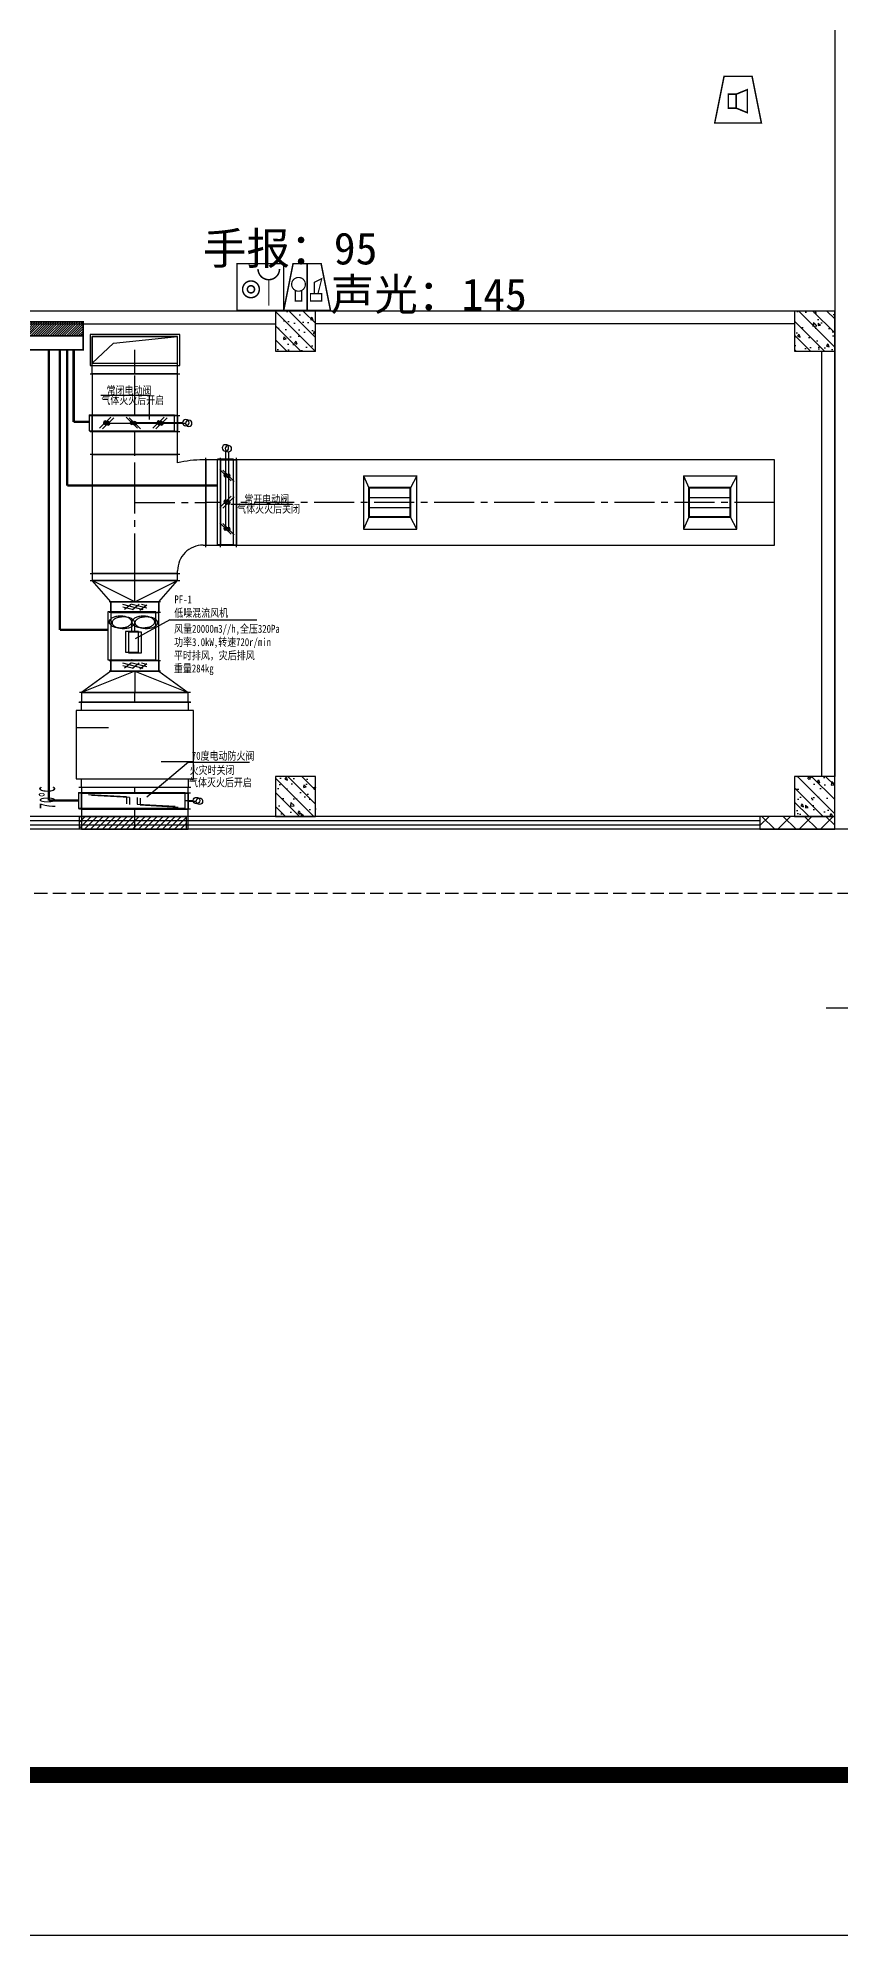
# Model space of a CAD drawing. Header units: millimetres. Extents: x -633009578 to 5705885, y -633235091 to 2571734.
# Drawn here: x 3586593 to 3601620, y 2039260 to 2074830 of the extents above; entities that cross this region are included whole.
import ezdxf
from ezdxf.enums import TextEntityAlignment as Align

# ---------------------------------------------------------------- set-up
doc = ezdxf.new("R2010")
doc.units = ezdxf.units.MM
doc.header["$LTSCALE"] = 1000
doc.header["$MEASUREMENT"] = 0
doc.linetypes.add('CENTER2', pattern=[1.125, 0.75, -0.125, 0.125, -0.125])
doc.linetypes.add('DASH', pattern=[0.35, 0.25, -0.1])
doc.layers.get('0').update_dxf_attribs({"color": 9})
for name, color, linetype in [('000000000000电气', 7, 'Continuous'), ('3T_WOOD', 21, 'Continuous'), ('A-COLUM(柱)', 255, 'Continuous'), ('A-DI-S(箭头)', 76, 'Continuous'), ('A-F-AREA(计算)', 5, 'Continuous'), ('A-FLOR(看线)', 8, 'Continuous'), ('A-HATH(填充)', 8, 'Continuous'), ('A-ST-O(室外)', 54, 'Continuous'), ('A-WALL(墙)', 255, 'Continuous'), ('A-WINDOW（窗）', 4, 'Continuous'), ('DUCT-排风中心线', 5, 'CENTER2'), ('DUCT-排风法兰', 2, 'Continuous'), ('DUCT-排风电动阀门', 7, 'Continuous'), ('DUCT-排风管', 31, 'Continuous'), ('DUCT-排风管端线', 2, 'Continuous'), ('DUCT-排风管设备', 7, 'Continuous'), ('DUCT-排风阀门', 7, 'Continuous'), ('DUCT-排风风口', 7, 'Continuous'), ('hvac-hide', 8, 'Continuous'), ('WALL', 9, 'Continuous'), ('电-强电平面-线缆', 3, 'Continuous'), ('设备-消防', 3, 'Continuous'), ('设备-箱柜', 3, 'Continuous'), ('院图签、封面151013$0$PUB_TITLE', 153, 'Continuous'), ('院图签、封面151013$0$图签文字', 4, 'Continuous')]:
    doc.layers.add(name, color=color, linetype=linetype)
doc.styles.add('-仿宋_GB2312', font='simhei.ttf')
doc.styles.add('0HVAC', font='simhei.ttf', dxfattribs={"width": 0.8, "bigfont": 'hztxt.shx'})
doc.styles.add('_THVAC_DIM', font='simhei.ttf', dxfattribs={"width": 0.8, "height": 3.5, "bigfont": 'HZTXT'})
doc.styles.add('IDQSTYLE', font='simhei.ttf', dxfattribs={"width": 0.707, "bigfont": 'hztxt.shx'})
doc.styles.add('ros', font='simhei.ttf', dxfattribs={"width": 0.8, "bigfont": 'hztxt.shx'})
doc.styles.add('宋体', font='simhei.ttf')
doc.styles.add('院图签、封面151013$0$-宋体', font='simhei.ttf', dxfattribs={"width": 0.8})

# ---------------------------------------------------------------- blocks, each defined once
blk = doc.blocks.new('HC001213')
at = {"color": 0, "linetype": 'Continuous', "const_width": 0.2}
blk.add_lwpolyline([(-1.875, 3.125), (1.875, 3.125), (3.125, -3.125), (-3.125, -3.125)], close=True, dxfattribs=at)
for points in [[(-1.293653517016746, 0.7382802506738564), (-0.243653517016746, 0.7382802506738564), (-0.243653517016746, -1.136719749326144), (-1.293653517016746, -1.136719749326144), (-1.293653517016746, 0.7382802506738564)], [(-0.243653517016746, 0.7382802506738564), (1.231346482983254, 1.338280250673856), (1.231346482983254, -1.736719749326144), (-0.243653517016746, -1.136719749326144)]]:
    blk.add_lwpolyline(points, dxfattribs=at)
at = {"color": 0, "style": 'IDQSTYLE', "width": 0.7}
blk.add_attdef('PSFHATT', (5.125, -3.125), '', height=2.5, dxfattribs=at)
blk = doc.blocks.new('HC001212')
at = {"color": 0, "linetype": 'Continuous', "const_width": 0.2}
blk.add_lwpolyline([(-1.875, 3.125), (1.875, 3.125), (3.125, -3.125), (-3.125, -3.125)], close=True, dxfattribs=at)
at = {"color": 0, "linetype": 'Continuous'}
for points, const_width in [([(0, 3.125), (0, -3.125)], 0.2), ([(-1.459485991813081, -0.8805239327332393), (-1.95948599181308, 1.119476067266761), (-0.9594859918130805, 0.619476067266761), (-0.9594859918130805, -0.8805239327332393)], 0.16), ([(-1.959485991813081, -1.880523932733239), (-1.95948599181308, -0.8805239327332393), (-0.4594859918130805, -0.8805239327332393), (-0.4594859918130805, -1.880523932733239), (-1.959485991813081, -1.880523932733239)], 0.16), ([(0.7290485194275803, -0.380523932733239), (0.7290485194281489, -1.880523932733239), (1.569048519428149, -1.880523932733239), (1.569048519430491, -0.380523932733239)], 0.16)]:
    blk.add_lwpolyline(points, dxfattribs=dict(at, const_width=const_width))
at = {"color": 0, "linetype": 'Continuous', "const_width": 0.16}
blk.add_lwpolyline([(1.799048519428144, -0.2905239327332435, 0.1989123673796631), (2.068287334970649, 0.3594760672667566, 0.1989123673796631), (1.799048519428145, 1.009476067266757, 0.1989123673796404), (1.149048519428189, 1.278714882809276, 0.1989123673796654), (0.4990485194281443, 1.009476067266757, 0.198912367379653), (0.2298097038856248, 0.3594760672667572, 0.1989123673796529), (0.4990485194281444, -0.2905239327332433, 0.1989123673796571), (1.14904851942816, -0.5597627482757622, 0.1989123673796488)], format="xyb", close=True, dxfattribs=at)
at = {"color": 0, "style": 'IDQSTYLE', "width": 0.7}
blk.add_attdef('PSFHATT', (5.125, -3.125), '', height=2.5, dxfattribs=at)
blk = doc.blocks.new('HC001208')
at = {"color": 0, "linetype": 'Continuous', "const_width": 0.2}
blk.add_lwpolyline([(-3.125, 3.125), (3.125, 3.125), (3.125, -3.125), (-3.125, -3.125)], close=True, dxfattribs=at)
blk.add_lwpolyline([(-2.560875308812533, 2.421549273106315, 0.198912367379651), (-2.13910907372117, 1.40331550819771, 0.1989123673796632), (-1.120875308812534, 0.9815492731063138, 0.1989123673796561), (-0.1026415439039181, 1.403315508197666, 0.1989123673796525), (0.3191246911874668, 2.421549273106313)], format="xyb", dxfattribs=at)
at = {"color": 0, "linetype": 'Continuous', "const_width": 0.128}
blk.add_lwpolyline([(-1.120875308812544, 0.9815492731063138), (-1.120875308812535, -2.518826738720627)], dxfattribs=at)
at = {"color": 0, "linetype": 'Continuous', "const_width": 0.2}
for points in [[(2.383210274305692, -0.3093507400644881, 0.9999999999999997), (0.1432102743056918, -0.3093507400644877, 0.9999999999999999)], [(0.7832102743056915, -0.3093507400644884, 0.9999999999999994), (1.743210274305692, -0.3093507400644881, 0.9999999999999994)]]:
    blk.add_lwpolyline(points, format="xyb", close=True, dxfattribs=at)
at = {"color": 0, "style": 'IDQSTYLE', "width": 0.7}
blk.add_attdef('PSFHATT', (5.125, -3.125), '', height=2.5, dxfattribs=at)
blk = doc.blocks.new('*X27')
at = {"color": 0}
for p, q in [((99.8306862801869, 192.7445173280992), (101.9907448318158, 194.9045758797282)), ((99.8306862801869, 193.1687813968112), (101.5664807631039, 194.9045758797282)), ((99.8306862801869, 193.5930454655231), (101.142216694392, 194.9045758797282)), ((99.8306862801869, 194.017309534235), (100.71795262568, 194.9045758797282)), ((99.8306862801869, 194.441573602947), (100.2936885569681, 194.9045758797282)), ((99.8306862801869, 194.8658376716589), (99.86942448825616, 194.9045758797282)), ((99.91500890052772, 192.4045758797282), (102.4150089005277, 194.9045758797282)), ((100.3392729692396, 192.4045758797282), (102.8392729692397, 194.9045758797282)), ((100.7635370379516, 192.4045758797282), (103.2635370379516, 194.9045758797282)), ((101.1878011066635, 192.4045758797282), (103.6878011066635, 194.9045758797282)), ((101.6120651753754, 192.4045758797282), (104.1120651753754, 194.9045758797282)), ((102.0363292440874, 192.4045758797282), (104.5363292440874, 194.9045758797282)), ((102.4605933127993, 192.4045758797282), (104.9605933127993, 194.9045758797282)), ((102.8848573815112, 192.4045758797282), (105.3848573815112, 194.9045758797282)), ((103.3091214502232, 192.4045758797282), (105.8091214502232, 194.9045758797282)), ((103.7333855189351, 192.4045758797282), (106.2333855189351, 194.9045758797282)), ((104.157649587647, 192.4045758797282), (106.657649587647, 194.9045758797282)), ((104.5819136563589, 192.4045758797282), (107.0819136563589, 194.9045758797282)), ((105.0061777250709, 192.4045758797282), (107.5061777250709, 194.9045758797282)), ((105.4304417937828, 192.4045758797282), (107.9304417937828, 194.9045758797282)), ((105.8547058624947, 192.4045758797282), (108.3547058624947, 194.9045758797282)), ((106.2789699312067, 192.4045758797282), (108.7789699312067, 194.9045758797282)), ((106.7032339999186, 192.4045758797282), (109.2032339999186, 194.9045758797282)), ((107.1274980686305, 192.4045758797282), (109.6274980686305, 194.9045758797282)), ((107.5517621373425, 192.4045758797282), (109.8306862801869, 194.6835000225726)), ((107.9760262060544, 192.4045758797282), (109.8306862801869, 194.2592359538607)), ((108.4002902747663, 192.4045758797282), (109.8306862801869, 193.8349718851487)), ((108.8245543434782, 192.4045758797282), (109.8306862801869, 193.4107078164368)), ((109.2488184121902, 192.4045758797282), (109.8306862801869, 192.9864437477249)), ((109.6730824809021, 192.4045758797282), (109.8306862801869, 192.562179679013))]:
    blk.add_line(p, q, dxfattribs=at)
blk = doc.blocks.new('HC000427')
at = {"color": 0, "linetype": 'Continuous', "const_width": 0.3}
blk.add_lwpolyline([(5, 2.5), (-5, 2.5), (-5, -2.5), (5, -2.5)], close=True, dxfattribs=at)
blk.add_lwpolyline([(5, 0), (-5, 0)], dxfattribs=at)
at = {"color": 0, "linetype": 'Continuous'}
blk.add_blockref('*X27', (-104.8306862801869, -194.9045758797282), dxfattribs=at)
at = {"color": 0, "style": 'IDQSTYLE', "width": 0.7}
blk.add_attdef('PSFHATT', (7, -2.5), '', height=2.5, dxfattribs=at)
blk = doc.blocks.new('$轴流风机$00000011')
for p, q in [((-500, 500, 1e-08), (-500, -500, 1e-08)), ((500, 500, 1e-08), (-500, 500, 1e-08)), ((500, -500, 1e-08), (500, 500, 1e-08)), ((-339.4800092864898, 134.6796910074772, 1e-08), (-339.4800092864898, -134.6796910074772, 1e-08)), ((87.95522044965765, 134.6796910074772, 1e-08), (-339.4800092864898, 134.6796910074772, 1e-08)), ((87.95522044965765, -134.6796910074772, 1e-08), (87.95522044965765, 134.6796910074772, 1e-08)), ((87.95522044965765, 0, 1e-08), (288.4946038684575, 0, 1e-08)), ((-339.4800092864898, -134.6796910074772, 1e-08), (87.95522044965765, -134.6796910074772, 1e-08)), ((-500, -500, 1e-08), (500, -500, 1e-08))]:
    blk.add_line(p, q)
for centre, radius, start, end in [((462.4428888200782, 274.1909822780144, 1e-08), 290.6672624295167, 153.0603398671826, 168.1126115914812), ((355.1290658579092, 328.7278263123881, 1e-08), 170.2906702038428, 129.1821255884627, 153.0603398671826), ((288.4946038684575, 410.4818086252635, 1e-08), 64.8209345055534, 90, 129.1821255884627), ((288.4946038684575, 410.4818086252635, 1e-08), 64.82093450552276, 50.81787441153735, 90), ((221.8601418790058, 328.7278263123881, 1e-08), 170.2906702037323, 26.93966013281736, 50.81787441153735), ((114.5463189241127, 274.1909822780144, 1e-08), 290.6672624295164, 11.88738840851878, 26.93966013281736), ((633.07206670288, 238.2729985965852, 1e-08), 465.0358888982827, 168.1126115914812, 180), ((633.07206670288, 238.2729985965852, 1e-08), 465.0358888974643, 180, 191.8873884085187), ((462.4428888200782, 202.3550149151561, 1e-08), 290.6672624290152, 191.8873884085187, 206.9396601328174), ((355.1290658579092, 147.8181708826014, 1e-08), 170.2906702042031, 206.9396601328174, 230.8178744115374), ((288.4946038684575, 66.06418856972596, 1e-08), 64.82093450569862, 230.8178744115374, 270), ((288.4946038684575, 66.06418856972596, 1e-08), 64.82093450561933, 270, 309.1821255884627), ((221.8601418790058, 147.8181708826014, 1e-08), 170.2906702039885, 309.1821255884627, 333.0603398671827), ((114.5463189241127, 202.3550149151561, 1e-08), 290.6672624293529, 333.0603398671827, 348.1126115914813), ((-56.08285895868903, 238.2729985965852, 1e-08), 465.0358888982828, 0, 11.88738840851878), ((-56.08285895868903, 238.2729985965852, 1e-08), 465.035888898019, 348.1126115914813, 0), ((633.07206670288, -238.2729985965852, 1e-08), 465.0358888974643, 168.1126115914812, 180), ((633.07206670288, -238.2729985965852, 1e-08), 465.0358888982922, 180, 191.8873884085187), ((462.4428888200782, -202.3550149151561, 1e-08), 290.6672624290063, 153.0603398671826, 168.1126115914812), ((462.4428888200782, -274.1909822780144, 1e-08), 290.6672624295167, 191.8873884085187, 206.9396601328174), ((355.1290658579092, -147.8181708826014, 1e-08), 170.2906702042102, 129.1821255884627, 153.0603398671826), ((288.4946038684575, -66.06418856972596, 1e-08), 64.82093450570038, 90, 129.1821255884627), ((288.4946038684575, -66.06418856972596, 1e-08), 64.82093450561933, 50.81787441153735, 90), ((221.8601418790058, -147.8181708826014, 1e-08), 170.290670203996, 26.93966013281736, 50.81787441153735), ((114.5463189241127, -202.3550149151561, 1e-08), 290.6672624293437, 11.88738840851878, 26.93966013281736), ((114.5463189241127, -274.1909822780144, 1e-08), 290.6672624295169, 333.0603398671827, 348.1126115914813), ((-56.08285895868903, -238.2729985965852, 1e-08), 465.035888898019, 0, 11.88738840851878), ((-56.08285895868903, -238.2729985965852, 1e-08), 465.0358888982919, 348.1126115914813, 0), ((355.1290658579092, -328.7278263123881, 1e-08), 170.2906702038428, 206.9396601328174, 230.8178744115374), ((288.4946038684575, -410.4818086252635, 1e-08), 64.82093450555568, 230.8178744115374, 270), ((288.4946038684575, -410.4818086252635, 1e-08), 64.82093450552276, 270, 309.1821255884627), ((221.8601418790058, -328.7278263123881, 1e-08), 170.2906702037334, 309.1821255884627, 333.0603398671827)]:
    blk.add_arc(centre, radius, start, end)
for p in [(-500, 0, 1e-08), (500, 0, 1e-08)]:
    blk.add_point(p)
blk = doc.blocks.new('00000561Cent_DN')
at = {"color": 0, "linetype": 'ByBlock', "lineweight": -2}
blk.add_line((175, 175), (-175, -175), dxfattribs=at)
for radius in [55.3955500890495, 37.51539900800275, 26.83071063336451]:
    blk.add_circle((0, 0), radius, dxfattribs=at)
blk = doc.blocks.new('00000561Cent_UP')
at = {"color": 0, "linetype": 'ByBlock', "lineweight": -2}
blk.add_line((175, -175), (-175, 175), dxfattribs=at)
for radius in [55.3955500890495, 37.51539900800275, 26.83071063336451]:
    blk.add_circle((0, 0), radius, dxfattribs=at)
blk = doc.blocks.new('00000561Body')
at = {"color": 0, "linetype": 'ByBlock', "lineweight": -2}
for p, q in [((-250, -500), (-250, 500)), ((250, 500), (-250, 500)), ((250, -500), (250, 500)), ((-250, -500), (250, -500))]:
    blk.add_line(p, q, dxfattribs=at)
blk.add_line((0, 500), (0, 0))
blk = doc.blocks.new('00000561Hand')
blk.add_line((0, 250), (0, 0))
at = {"color": 0, "linetype": 'ByBlock', "lineweight": -2}
blk.add_circle((0, 350), 100, dxfattribs=at)
blk = doc.blocks.new('00000561Cent')
blk.add_line((0, 250), (0, -250))
blk = doc.blocks.new('00000591Body')
at = {"color": 0, "linetype": 'ByBlock', "lineweight": -2}
for p, q in [((-250.0000000000036, -500), (-249.9999999999964, 500)), ((249.9999999999964, 500), (-250.0000000000036, 500)), ((249.9999999999964, -500), (249.9999999999964, 500)), ((-250.0000000000036, -500), (249.9999999999964, -500))]:
    blk.add_line(p, q, dxfattribs=at)
for p, q in [((116.1822972535119, 50), (180.1835820539818, 405.4939166808035)), ((-98.17881483165911, 50), (116.1822972535119, 50)), ((-116.1822972535192, -50), (-180.1835820539891, -405.4939166808035)), ((-116.1822972535192, -50), (98.17881483165183, -50))]:
    blk.add_line(p, q)
blk = doc.blocks.new('00000591Hand')
at = {"color": 0, "linetype": 'ByBlock', "lineweight": -2}
blk.add_line((0, 0), (0, 250), dxfattribs=at)
blk.add_circle((0, 350), 100, dxfattribs=at)
blk = doc.blocks.new('建筑图框_A1')
at = {"layer": '院图签、封面151013$0$PUB_TITLE'}
blk.add_lwpolyline([(0, 0), (84100, 0), (84100, 59400), (0, 59400)], close=True, dxfattribs=at)
at = {"layer": '院图签、封面151013$0$PUB_TITLE', "const_width": 100}
blk.add_lwpolyline([(2500, 1000), (83100, 1000), (83100, 58400), (2500, 58400)], close=True, dxfattribs=at)
at = {"layer": '院图签、封面151013$0$图签文字', "color": 6, "style": '院图签、封面151013$0$-宋体'}
for tag, height, width, p in [('工程主持人', 400, 0.7999999999883585, (79990.91196859907, 29505.93707200652)), ('审定', 400, 0.7999999999883585, (79990.91196859907, 28705.93707200605)), ('审核', 400, 0.7999999999883585, (79990.91196859907, 27905.93707200559)), ('专业负责人', 400, 0.7999999999883585, (79990.91196859907, 27105.93707200512)), ('校对', 400, 0.7999999999883585, (79990.91196859907, 26305.93707200466)), ('设计', 400, 0.7999999999883585, (79990.91196859907, 25505.93707200419)), ('方案设计人', 400, 0.7999999999883585, (79990.91196859907, 24706.79438478127)), ('工程编号', 300, 0.7000000000116415, (81000.00416498398, 8700.424278954277)), ('版次', 300, 0.7000000000116415, (78738.08139540046, 3005.726258059498)), ('日期', 300, 0.7000000000116415, (82038.0813954557, 3000.226258123759)), ('图号', 200, 0.7000000000116415, (82538.08139542397, 2400.075247410685)), ('比例', 300, 0.7000000000116415, (78738.08139537089, 2200.188802679535)), ('图号_X施', 300, 0.7000000000116415, (81538.08139540977, 2200.188802651362)), ('图号_总数', 200, 0.7000000000116415, (82538.08139541186, 2000.075247410219))]:
    blk.add_attdef(tag, text='', height=height, dxfattribs=dict(at, width=width)).set_placement(p, align=Align.MIDDLE_CENTER)
at = {"layer": '院图签、封面151013$0$图签文字', "color": 6, "style": '院图签、封面151013$0$-宋体', "width": 0.7}
for tag, p in [('建设单位_001', (80935.88661794258, 7446.21079580821)), ('工程名称_001', (80933.52706738078, 6045.368099178996)), ('图名_001', (79742.88288308708, 4059.656552180292))]:
    blk.add_attdef(tag, p, '', height=300, dxfattribs=at)
blk = doc.blocks.new('$TCHSYS$WIN2D')
for p, q in [((-0.5, 0.5), (0.5, 0.5)), ((-0.5, 0.5), (-0.4999999999999999, -0.5)), ((0.5, 0.1666666666666666), (-0.5, 0.1666666666666666)), ((0.5, -0.1666666666666667), (-0.5, -0.1666666666666667)), ((-0.4999999999999999, -0.5), (0.5, -0.5))]:
    blk.add_line(p, q)
blk = doc.blocks.new('_FZH')
h = blk.add_hatch()
h.set_pattern_fill('钢筋混凝土', color=256, scale=0.1, style=0)
h.set_pattern_definition([(45, (0, 0), (-0.1767766952966369, 0.1767766952966369), []), (50, (0, 0), (0.7172601826007535, -0.06275213498259512), [0.07500000000000001, -0.8250000000000001]), (355, (0, 0), (-0.138751333613, 0.7521921337000119), [0.06, -0.66]), (100.4514, (0.05977168000000001, -0.00522934), (0.5785093817140216, 0.6894395420609536), [0.06374019, -0.701142112]), (46.1842, (0, 0.2), (1.067241048625645, -0.1655190143290181), [0.1125, -1.2375]), (96.6356, (0.088936745, 0.186206693), (0.9346627055487033, 0.9741178709004418), [0.095610288, -1.051713]), (351.1842, (0, 0.2), (0.9346619451336272, 0.9741186009253247), [0.09000000000000001, -0.9900000000000001]), (21, (0.1, 0.15), (0.5969070521184617, -0.4026188906653388), [0.07500000000000001, -0.8250000000000001]), (326, (0.1, 0.15), (0.2433153319215824, 0.7251500450468529), [0.06, -0.66]), (71.4514, (0.149742233, 0.116448394), (0.84022262858149, 0.3225304967099524), [0.06374019, -0.701142112]), (37.50000000000001, (0, 0), (0.01215985531729062, 0.3328938538313115), [0, -0.652, 0, -0.67, 0, -0.6625000000000001]), (7.499999999999999, (0, 0), (0.2630695374421486, 0.3944117118823603), [0, -0.382, 0, -0.637, 0, -0.2525]), (-32.5, (-0.223, 0), (0.533822436172409, -0.02255487173437976), [0, -0.25, 0, -0.78, 0, -1.035]), (-42.5, (-0.323, 0), (0.5831861693423862, 0.1001049823323177), [0, -0.325, 0, -0.518, 0, -0.735])])
h.paths.add_polyline_path([(-0.5, -0.5), (0.5, -0.5), (0.5, 0.5), (-0.5, 0.5)])
blk.add_lwpolyline([(-0.5, -0.5), (0.5, -0.5), (0.5, 0.5), (-0.5, 0.5)], close=True)
blk = doc.blocks.new('00000589Body')
at = {"color": 0, "linetype": 'ByBlock', "lineweight": -2}
for p, q in [((249.9999999999964, 500.0000000000055), (-250.0000000000036, 500.0000000000055)), ((-250.0000000000036, -500), (-250.0000000000036, 500)), ((250.0000000000036, -500), (250.0000000000036, 500)), ((-250.0000000000036, -499.9999999999945), (249.9999999999964, -499.9999999999945))]:
    blk.add_line(p, q, dxfattribs=at)
at = {"color": 0, "linetype": 'ByBlock'}
for p, q in [((-125.0000000000036, -173.9633416367597), (119.7753494205135, 250.0000000000055)), ((-125.0000000000036, 26.03665836324762), (4.30529558258786, 250.0000000000055)), ((124.9999999999964, -92.87673115790858), (-125.0000000000036, 51.4608361394985)), ((145.3125115418043, 68.99498276093982), (-104.6874884581957, 213.3325500583469)), ((-53.42973133637497, -249.9999999999945), (124.9999999999964, 59.04936025546158)), ((95.98212255716135, -246.0481397604472), (-154.0178774428387, -101.7105724630401)), ((62.04032250155069, -249.9999999999945), (124.9999999999964, -140.9506397445384))]:
    blk.add_line(p, q, dxfattribs=at)
blk = doc.blocks.new('00000599Cent')
for p, q in [((-200, 600), (-200, -600)), ((200, 600), (-200, 600)), ((100, 600), (100, 270)), ((200, -600), (200, 600)), ((-100, -600), (-100, -270)), ((-200, -600), (200, -600))]:
    blk.add_line(p, q)
blk = doc.blocks.new('00000599Body')
for p, q in [((-250, -525), (-250, 525)), ((-250, 500), (-200, 500)), ((200, 500), (250, 500)), ((250, 525), (250, -525)), ((-200, -500), (-250, -500)), ((250, -500), (200, -500))]:
    blk.add_line(p, q)
blk = doc.blocks.new('$风口$00000108')
for p, q in [((-250, 135), (-190, 75)), ((-250, -135), (-250, 135)), ((250, 135), (200, 75)), ((250, 135), (250, -135)), ((200, 25), (-190, 25)), ((-250, -135), (-190, -75)), ((200, -25), (-190, -25)), ((200, -75), (250, -135)), ((250, -135), (-250, -135))]:
    blk.add_line(p, q)
at = {"linetype": 'Continuous'}
blk.add_line((250, 135), (-250, 135), dxfattribs=at)
at = {"lineweight": 40}
for p, q in [((-190, 75), (200, 75)), ((-190, -75), (-190, 75)), ((200, 75), (200, -75)), ((-190, -75), (200, -75))]:
    blk.add_line(p, q, dxfattribs=at)

msp = doc.modelspace()

# ---------------------------------------------------------------- hatches: boundary and pattern name
at = {"layer": '3T_WOOD'}
h = msp.add_hatch(dxfattribs=at)
h.set_pattern_fill('ANSI31', color=256, scale=50)
h.set_pattern_definition([(45, (2412779.395743424, 677977.51603476), (-56.1266007566822, 56.12660075668221), [])])
h.paths.add_polyline_path([(3587369.99403178, 2060234.629172619), (3589369.99403178, 2060234.629172619), (3589369.99403178, 2059994.629172619), (3587369.99403178, 2059994.629172619)])
at = {"layer": 'A-HATH(填充)'}
h = msp.add_hatch(dxfattribs=at)
h.set_pattern_fill('多孔材料', color=256, scale=100, style=0)
h.set_pattern_definition([(45, (1102421.475196055, 677964.29318137), (-200.0002033111466, 200.0002033111467), []), (135, (1102421.475196055, 677964.29318137), (-200.0002033111467, -200.0002033111466), [])])
h.paths.add_polyline_path([(3601519.99403178, 2060234.629172626), (3600119.994032013, 2060234.62917263), (3600119.994032013, 2059994.629172632), (3601519.99403178, 2059994.629172626)])

# ---------------------------------------------------------------- linework, layer by layer
at = {"layer": '3T_WOOD'}
msp.add_lwpolyline([(3587369.99403178, 2060234.629172619), (3589369.99403178, 2060234.629172619), (3589369.99403178, 2059994.629172619), (3587369.99403178, 2059994.629172619)], close=True, dxfattribs=at)
at = {"layer": 'A-DI-S(箭头)'}
msp.add_lwpolyline([(3608348.686979977, 2056636.171602783), (3605136.48755876, 2056636.171602783), (3604945.40318577, 2056111.171602783), (3604760.259856026, 2057161.171602783), (3604573.98755876, 2056636.171602783), (3601361.788137542, 2056636.171602783)], dxfattribs=at)
at = {"layer": 'A-F-AREA(计算)'}
msp.add_lwpolyline([(3534479.994031782, 2196074.629172625), (3668759.994031782, 2196074.629172625), (3668759.994031782, 2059994.629172625), (3534479.994031782, 2059994.629172625)], close=True, dxfattribs=at)
at = {"layer": 'A-FLOR(看线)'}
msp.add_lwpolyline([(3601519.994031763, 2127934.629173214), (3601519.994031763, 2060984.629172626)], dxfattribs=at)
at = {"layer": 'A-ST-O(室外)', "linetype": 'DASH'}
msp.add_lwpolyline([(3534719.994031765, 2058794.629172639), (3602269.994472506, 2058794.629172639)], dxfattribs=at)
at = {"layer": 'A-WALL(墙)'}
for p, q in [((3591044.994031341, 2069709.629172679), (3586094.994031504, 2069709.629172631)), ((3586094.994031504, 2069469.629172581), (3591044.994031341, 2069469.629172631)), ((3600769.99403178, 2069709.629172626), (3591794.994031993, 2069709.629172607)), ((3600769.99403178, 2069469.629172626), (3591794.994031993, 2069469.629172659)), ((3601279.994031945, 2060984.629172907), (3601279.99403181, 2068959.629172907)), ((3601519.994031946, 2060984.629172907), (3601519.994031794, 2068959.629172906))]:
    msp.add_line(p, q, dxfattribs=at)
at = {"layer": 'A-WINDOW（窗）'}
msp.add_lwpolyline([(3589369.994031726, 2060234.629172618), (3589369.994031726, 2059994.629172618)], dxfattribs=at)
at = {"layer": 'DUCT-排风中心线', "color": 8}
for p, q in [((3588408.79976702, 2068530.299774966), (3588408.79976702, 2068980.299774966)), ((3588408.79976702, 2067753.665418749), (3588408.79976702, 2068530.099774966)), ((3588408.79976702, 2067020.343386211), (3588408.79976702, 2067453.26541875)), ((3588408.79976702, 2066120.143386211), (3588408.79976702, 2067020.143386211)), ((3588408.79976702, 2064790.143386211), (3588408.79976702, 2066120.143386211)), ((3588408.79976702, 2066120.143386211), (3589738.79976702, 2066120.143386211)), ((3590011.147384665, 2066120.143386211), (3589738.999767019, 2066120.143386211)), ((3600392.946944563, 2066120.143386211), (3590311.547384666, 2066120.143386211)), ((3588408.79976702, 2064657.990149272), (3588408.79976702, 2064789.943386211)), ((3588408.79976702, 2064257.790149272), (3588408.79976702, 2064657.790149272)), ((3588408.79976702, 2062956.990149273), (3588408.79976702, 2062556.990149273)), ((3588408.79976702, 2062378.962455693), (3588408.79976702, 2062556.790149273)), ((3588408.79976702, 2060668.678468429), (3588408.79976702, 2060778.562455692)), ((3588408.79976702, 2059994.629172626), (3588408.79976702, 2060368.278468428))]:
    msp.add_line(p, q, dxfattribs=at)
at = {"layer": 'DUCT-排风法兰', "color": 8}
for p, q in [((3589248.79976702, 2069270.299774966), (3587568.79976702, 2069270.299774966)), ((3587568.79976702, 2069270.299774966), (3587568.79976702, 2068690.299774966)), ((3589248.79976702, 2068690.299774966), (3589248.79976702, 2069270.299774966)), ((3587568.79976702, 2068690.299774966), (3587608.79976702, 2068690.299774966)), ((3587568.79976702, 2068530.199774966), (3589248.79976702, 2068530.199774966)), ((3589208.79976702, 2068690.299774966), (3589248.79976702, 2068690.299774966)), ((3587568.79976702, 2067753.56541875), (3589248.79976702, 2067753.56541875)), ((3587568.79976702, 2067453.365418749), (3589248.79976702, 2067453.365418749)), ((3589248.79976702, 2067020.243386211), (3587568.79976702, 2067020.243386211)), ((3589738.899767019, 2065280.143386211), (3589738.899767019, 2066960.143386211)), ((3590011.247384666, 2065280.143386211), (3590011.247384666, 2066960.143386211)), ((3590311.447384665, 2065280.143386211), (3590311.447384665, 2066960.143386211)), ((3587568.79976702, 2064790.043386211), (3589248.79976702, 2064790.043386211)), ((3587568.79976702, 2064657.890149273), (3589248.79976702, 2064657.890149273)), ((3588888.79976702, 2064257.690149272), (3587928.79976702, 2064257.690149272)), ((3588888.79976702, 2064057.490149273), (3587928.79976702, 2064057.490149273)), ((3587928.79976702, 2063157.290149272), (3588888.79976702, 2063157.290149272)), ((3588888.79976702, 2062957.090149273), (3587928.79976702, 2062957.090149273)), ((3589448.79976702, 2062556.890149273), (3587368.79976702, 2062556.890149273)), ((3589448.79976702, 2062378.862455693), (3587368.79976702, 2062378.862455693)), ((3589448.79976702, 2060778.662455692), (3587368.79976702, 2060778.662455692)), ((3589448.79976702, 2060668.578468428), (3587368.79976702, 2060668.578468428)), ((3589448.79976702, 2060368.378468428), (3587368.79976702, 2060368.378468428))]:
    msp.add_line(p, q, dxfattribs=at)
at = {"layer": 'DUCT-排风管', "color": 8}
for p, q in [((3587608.79976702, 2068530.299774966), (3587608.79976702, 2069230.299774966)), ((3587608.79976702, 2069230.299774966), (3589208.79976702, 2069230.299774966)), ((3589208.79976702, 2068530.299774966), (3589208.79976702, 2069230.299774966)), ((3587608.79976702, 2068530.099774966), (3587608.79976702, 2067753.665418749)), ((3589208.79976702, 2067753.665418749), (3589208.79976702, 2068530.099774966)), ((3587608.79976702, 2067453.465418749), (3587608.79976702, 2067753.465418749)), ((3589208.79976702, 2067753.465418749), (3589208.79976702, 2067453.465418749)), ((3587608.79976702, 2067453.26541875), (3587608.79976702, 2067020.343386211)), ((3589208.79976702, 2067020.343386211), (3589208.79976702, 2067453.26541875)), ((3587608.79976702, 2067020.143386211), (3587608.79976702, 2064840.143386211)), ((3589208.79976702, 2066864.001088719), (3589208.79976702, 2067020.143386211)), ((3589738.79976702, 2066920.143386211), (3589688.79976702, 2066920.143386211)), ((3590011.147384665, 2066920.143386211), (3589738.999767019, 2066920.143386211)), ((3590011.347384666, 2066920.143386211), (3590311.347384666, 2066920.143386211)), ((3600392.946944563, 2066920.143386211), (3590311.547384666, 2066920.143386211)), ((3600392.946944563, 2065320.143386211), (3600392.946944563, 2066920.143386211)), ((3589688.79976702, 2065320.143386211), (3589738.79976702, 2065320.143386211)), ((3589738.999767019, 2065320.143386211), (3590011.147384665, 2065320.143386211)), ((3590311.347384666, 2065320.143386211), (3590011.347384666, 2065320.143386211)), ((3590311.547384666, 2065320.143386211), (3600392.946944563, 2065320.143386211)), ((3587608.79976702, 2064840.143386211), (3587608.79976702, 2064790.143386211)), ((3587608.79976702, 2064789.943386211), (3587608.79976702, 2064657.990149272)), ((3587958.79976702, 2064257.790149272), (3587608.79976702, 2064657.790149272)), ((3588408.79976702, 2064257.790149272), (3587608.79976702, 2064657.790149272)), ((3588408.79976702, 2064257.790149272), (3589208.79976702, 2064657.790149272)), ((3588858.79976702, 2064257.790149272), (3589208.79976702, 2064657.790149272)), ((3589208.79976702, 2064790.143386211), (3589208.79976702, 2064840.143386211)), ((3589208.79976702, 2064657.990149272), (3589208.79976702, 2064789.943386211)), ((3587958.79976702, 2064057.590149272), (3587958.79976702, 2064257.590149272)), ((3588858.79976702, 2064257.590149272), (3588858.79976702, 2064057.590149272)), ((3587958.79976702, 2062957.190149273), (3587958.79976702, 2063157.190149273)), ((3588858.79976702, 2063157.190149273), (3588858.79976702, 2062957.190149273)), ((3587958.79976702, 2062956.990149273), (3587408.79976702, 2062556.990149273)), ((3588408.79976702, 2062956.990149273), (3587408.79976702, 2062556.990149273)), ((3588408.79976702, 2062956.990149273), (3589408.79976702, 2062556.990149273)), ((3588858.79976702, 2062956.990149273), (3589408.79976702, 2062556.990149273)), ((3587408.79976702, 2062556.790149273), (3587408.79976702, 2062378.962455693)), ((3589408.79976702, 2062378.962455693), (3589408.79976702, 2062556.790149273)), ((3587408.79976702, 2060778.562455692), (3587408.79976702, 2060668.678468429)), ((3587408.79976702, 2060368.478468428), (3587408.79976702, 2060668.478468428)), ((3589408.79976702, 2060668.678468429), (3589408.79976702, 2060778.562455692)), ((3589408.79976702, 2060668.478468428), (3589408.79976702, 2060368.478468428)), ((3587408.79976702, 2060368.278468428), (3587408.79976702, 2059994.629172626)), ((3589408.79976702, 2059994.629172626), (3589408.79976702, 2060368.278468428)), ((3587408.79976702, 2059994.629172626), (3589408.79976702, 2059994.629172626))]:
    msp.add_line(p, q, dxfattribs=at)
for centre, radius, start, end in [((3589688.79976702, 2064840.143386203), 2080.000000008382, 90, 103.3423637970328), ((3589688.799767019, 2064840.143386211), 479.9999999995343, 89.99999999988883, 180)]:
    msp.add_arc(centre, radius, start, end, dxfattribs=at)
at = {"layer": 'DUCT-排风管端线', "color": 8}
for p, q in [((3589208.79976702, 2068530.299774966), (3587608.79976702, 2068530.299774966)), ((3589208.79976702, 2068530.099774966), (3587608.79976702, 2068530.099774966)), ((3587608.79976702, 2067753.665418749), (3589208.79976702, 2067753.665418749)), ((3589208.79976702, 2067753.465418749), (3587608.79976702, 2067753.465418749)), ((3589208.79976702, 2067453.465418749), (3587608.79976702, 2067453.465418749)), ((3589208.79976702, 2067453.26541875), (3587608.79976702, 2067453.26541875)), ((3587608.79976702, 2067020.343386211), (3589208.79976702, 2067020.343386211)), ((3589208.79976702, 2067020.143386211), (3587608.79976702, 2067020.143386211)), ((3589738.79976702, 2065320.143386211), (3589738.79976702, 2066920.143386211)), ((3589738.999767019, 2066920.143386211), (3589738.999767019, 2065320.143386211)), ((3590011.147384665, 2065320.143386211), (3590011.147384665, 2066920.143386211)), ((3590011.347384666, 2066920.143386211), (3590011.347384666, 2065320.143386211)), ((3590311.347384666, 2066920.143386211), (3590311.347384666, 2065320.143386211)), ((3590311.547384666, 2066920.143386211), (3590311.547384666, 2065320.143386211)), ((3587608.79976702, 2064790.143386211), (3589208.79976702, 2064790.143386211)), ((3589208.79976702, 2064789.943386211), (3587608.79976702, 2064789.943386211)), ((3587608.79976702, 2064657.990149272), (3589208.79976702, 2064657.990149272)), ((3589208.79976702, 2064657.790149272), (3587608.79976702, 2064657.790149272)), ((3587958.79976702, 2064257.790149272), (3588858.79976702, 2064257.790149272)), ((3587958.79976702, 2064257.590149272), (3588858.79976702, 2064257.590149272)), ((3587958.79976702, 2064057.590149272), (3588858.79976702, 2064057.590149272)), ((3587958.79976702, 2063157.190149273), (3588858.79976702, 2063157.190149273)), ((3587958.79976702, 2062957.190149273), (3588858.79976702, 2062957.190149273)), ((3588858.79976702, 2062956.990149273), (3587958.79976702, 2062956.990149273)), ((3587408.79976702, 2062556.990149273), (3589408.79976702, 2062556.990149273)), ((3589408.79976702, 2062556.790149273), (3587408.79976702, 2062556.790149273)), ((3587408.79976702, 2062378.962455693), (3589408.79976702, 2062378.962455693)), ((3589408.79976702, 2062378.762455693), (3587408.79976702, 2062378.762455693)), ((3589408.79976702, 2060778.762455693), (3587408.79976702, 2060778.762455693)), ((3589408.79976702, 2060778.562455692), (3587408.79976702, 2060778.562455692)), ((3587408.79976702, 2060668.678468429), (3589408.79976702, 2060668.678468429)), ((3589408.79976702, 2060668.478468428), (3587408.79976702, 2060668.478468428)), ((3589408.79976702, 2060368.478468428), (3587408.79976702, 2060368.478468428)), ((3589408.79976702, 2060368.278468428), (3587408.79976702, 2060368.278468428))]:
    msp.add_line(p, q, dxfattribs=at)
at = {"layer": 'hvac-hide', "color": 8}
for p, q in [((3589248.79976702, 2069270.299774966), (3587568.79976702, 2069270.299774966)), ((3587568.79976702, 2069270.299774966), (3587568.79976702, 2068690.299774966)), ((3589208.79976702, 2069230.299774966), (3587608.79976702, 2069230.299774966)), ((3587608.79976702, 2069230.299774966), (3587608.79976702, 2068730.299774966)), ((3588008.79976702, 2069105.299774966), (3589208.79976702, 2069230.299774966)), ((3589208.79976702, 2068730.299774966), (3589208.79976702, 2069230.299774966)), ((3589248.79976702, 2068690.299774966), (3589248.79976702, 2069270.299774966)), ((3587608.79976702, 2068730.299774966), (3588008.79976702, 2069105.299774966)), ((3587568.79976702, 2068690.299774966), (3589248.79976702, 2068690.299774966)), ((3587608.79976702, 2068730.299774966), (3589208.79976702, 2068730.299774966)), ((3587608.79976702, 2068690.299774966), (3589208.79976702, 2068690.299774966)), ((3587608.79976702, 2068690.299774966), (3589208.79976702, 2068690.299774966))]:
    msp.add_line(p, q, dxfattribs=at)
at = {"layer": 'WALL'}
for p, q in [((3601519.99403178, 2060234.629172626), (3600119.994032013, 2060234.62917263)), ((3600119.994032013, 2060234.62917263), (3600119.994032013, 2059994.629172632)), ((3601519.99403178, 2059994.629172626), (3601519.99403178, 2060234.629172626)), ((3600119.994032013, 2059994.629172632), (3601519.99403178, 2059994.629172626))]:
    msp.add_line(p, q, dxfattribs=at)
at = {"layer": '电-强电平面-线缆', "color": 1, "linetype": 'Continuous', "const_width": 45}
for points in [[(3586797.5, 2068979.5), (3586797.5, 2060532)], [(3587003.5, 2068979.5), (3587003.5, 2063732)], [(3587142.5, 2066436.5), (3587142.5, 2068979.5)], [(3587262, 2068979.5), (3587262, 2067632)], [(3587262, 2067632), (3587553.147875819, 2067632)], [(3589955.695493466, 2066436.5), (3587142.5, 2066436.5)], [(3587003.5, 2063732), (3587903.147875819, 2063732)], [(3586797.5, 2060532), (3587353.147875819, 2060532)]]:
    msp.add_lwpolyline(points, dxfattribs=at)
at = {"layer": '设备-箱柜'}
for p, q in [((3587768.14568511, 2068131.881514864, -1.862906628957717e-08), (3588678.009485885, 2068131.881514864, -1.862906628957717e-08)), ((3588678.009485885, 2068131.881514864, -1.862906628957717e-08), (3588678.009485885, 2067674.264357073, -1.862906628957717e-08)), ((3590209.64372168, 2066086.485447975, 999.9999999813709), (3591353.767404186, 2066086.485447975, 999.9999999813709)), ((3589062.668878403, 2063922.156196877, 500), (3588413.753736773, 2063564.019925174, 1000.0000045)), ((3589062.668878403, 2063922.156196877, 500), (3590694.1332055, 2063922.156196877, 500)), ((3589411.474114109, 2061251.636279327, -9.314703675045166e-09), (3588630.585059631, 2060595.366062322, 1000)), ((3589411.474114109, 2061251.636279327, -9.314703675045166e-09), (3590555.597796614, 2061251.636279327, -9.314703675045166e-09)), ((3589353.147875819, 2060381.501321818), (3587353.147875819, 2060381.501321818))]:
    msp.add_line(p, q, dxfattribs=at)

# ---------------------------------------------------------------- block references
at = {"layer": 'A-COLUM(柱)', "xscale": 750, "yscale": 750, "zscale": 750, "rotation": 270}
for p in [(3591419.99403178, 2069334.629172626), (3601144.99403178, 2069334.629172626), (3591419.99403178, 2060609.629172626), (3601144.99403178, 2060609.629172626)]:
    msp.add_blockref('_FZH', p, dxfattribs=at)
at = {"layer": 'A-WINDOW（窗）', "extrusion": (0, 0, -1), "xscale": 40000, "yscale": 240, "zscale": 40000}
msp.add_blockref('$TCHSYS$WIN2D', (-3580119.994031783, 2060114.629172626), dxfattribs=at)
at = {"layer": 'DUCT-排风电动阀门', "color": 8, "rotation": 270}
for name, p, xscale, yscale in [('00000561Body', (3588408.79976702, 2067603.465418749, 1000), 0.6, 1.6), ('00000561Cent_DN', (3587908.79976702, 2067603.465418749, 1000), -0.6, 0.6), ('00000561Cent_UP', (3588408.79976702, 2067603.465418749, 1000), -0.6, 0.6), ('00000561Cent_DN', (3588908.79976702, 2067603.465418749, 1000), -0.6, 0.6), ('00000561Cent', (3588408.79976702, 2067603.465418749, 1000), -0.6, 2), ('00000561Hand', (3589208.79976702, 2067603.465418749, 1000), -0.6, 0.6)]:
    msp.add_blockref(name, p, dxfattribs=dict(at, xscale=xscale, yscale=yscale))
at = {"layer": 'DUCT-排风电动阀门', "color": 8}
for name, p, xscale, yscale in [('00000561Hand', (3590161.347384666, 2066920.143386211, 1000), -0.6, 0.6), ('00000561Body', (3590161.347384666, 2066120.143386211, 1000), 0.6, 1.6), ('00000561Cent_DN', (3590161.347384666, 2066620.143386211, 1000), -0.6, 0.6), ('00000561Cent', (3590161.347384666, 2066120.143386211, 1000), -0.6, 2), ('00000561Cent_UP', (3590161.347384666, 2066120.143386211, 1000), -0.6, 0.6), ('00000561Cent_DN', (3590161.347384666, 2065620.143386211, 1000), -0.6, 0.6)]:
    msp.add_blockref(name, p, dxfattribs=dict(at, xscale=xscale, yscale=yscale))
at = {"layer": 'DUCT-排风管设备', "color": 8, "xscale": 0.9, "yscale": 0.9, "zscale": 900, "rotation": 90}
msp.add_blockref('$轴流风机$00000011', (3588408.79976702, 2063607.390149273, 1000), dxfattribs=at)
at = {"layer": 'DUCT-排风阀门', "color": 8}
for name, p, xscale, yscale, rotation in [('00000589Body', (3588408.79976702, 2064157.590149272, 1000), 0.4, 0.9, 90), ('00000589Body', (3588408.79976702, 2063057.190149273, 1000), 0.4, 0.9, 90), ('00000599Body', (3588408.79976702, 2061578.762455693, 1000), 3.2, 2, 270), ('00000591Body', (3588408.79976702, 2060518.478468428, 1000), 0.6, 2, 270), ('00000591Hand', (3589408.79976702, 2060518.478468428, 1000), 0.6, 0.6, 270)]:
    msp.add_blockref(name, p, dxfattribs=dict(at, xscale=xscale, yscale=yscale, rotation=rotation))
at = {"layer": 'DUCT-排风阀门', "color": 8, "extrusion": (0, 0, -1), "xscale": -3.2, "yscale": 1.833333333333333, "rotation": 90}
msp.add_blockref('00000599Cent', (-3588408.79976702, 2061578.762455693, -1000), dxfattribs=at)
at = {"layer": 'DUCT-排风风口', "color": 8, "xscale": -2, "yscale": 3.703703703703704}
for p in [(3593189.738363736, 2066120.143386211, 2600), (3599189.738363736, 2066120.143386211, 2600)]:
    msp.add_blockref('$风口$00000108', p, dxfattribs=at)
at = {"layer": '设备-消防', "yscale": 140, "zscale": 140}
for name, p, xscale in [('HC001213', (3599709.494031751, 2073672.864728367), 140), ('HC001208', (3590760.604982572, 2070160.352026016), -140), ('HC001212', (3591635.604982572, 2070160.352026016), -140)]:
    msp.add_blockref(name, p, dxfattribs=dict(at, xscale=xscale))
at = {"layer": '设备-箱柜'}
for name, p, xscale, yscale in [('建筑图框_A1', (3481955.437121258, 2039260.231913973, 4.000000000000001e-08), 3, 3), ('00000561Hand', (3590105.695493466, 2066933.366239601, 1000), -0.6, 0.6), ('00000561Body', (3590105.695493466, 2066133.366239601, 1000), 0.6, 1.6), ('00000561Cent_DN', (3590105.695493466, 2066633.366239601, 1000), -0.6, 0.6), ('00000561Cent', (3590105.695493466, 2066133.366239601, 1000), -0.6, 2), ('00000561Cent_UP', (3590105.695493466, 2066133.366239601, 1000), -0.6, 0.6), ('00000561Cent_DN', (3590105.695493466, 2065633.366239601, 1000), -0.6, 0.6)]:
    msp.add_blockref(name, p, dxfattribs=dict(at, xscale=xscale, yscale=yscale))
for name, p, xscale, yscale, zscale, rotation in [('HC000427', (3586916, 2069242), 105, 105, 105, 180), ('$轴流风机$00000011', (3588353.147875819, 2063620.613002663, 1000), 0.9, 0.9, 900, 90)]:
    msp.add_blockref(name, p, dxfattribs=dict(at, xscale=xscale, yscale=yscale, zscale=zscale, rotation=rotation))
at = {"layer": '设备-箱柜', "rotation": 270}
for name, p, xscale, yscale in [('00000561Body', (3588353.147875819, 2067616.68827214, 1000), 0.6, 1.6), ('00000561Cent_DN', (3587853.147875819, 2067616.68827214, 1000), -0.6, 0.6), ('00000561Cent_UP', (3588353.147875819, 2067616.68827214, 1000), -0.6, 0.6), ('00000561Cent_DN', (3588853.147875819, 2067616.68827214, 1000), -0.6, 0.6), ('00000561Hand', (3589153.147875819, 2067616.68827214, 1000), -0.6, 0.6), ('00000591Body', (3588353.147875819, 2060531.701321818, 1000), 0.6, 2), ('00000591Hand', (3589353.147875819, 2060531.701321818, 1000), 0.6, 0.6)]:
    msp.add_blockref(name, p, dxfattribs=dict(at, xscale=xscale, yscale=yscale))

# ---------------------------------------------------------------- texts
at = {"layer": '000000000000电气', "color": 2, "lineweight": 35, "style": '宋体'}
msp.add_text('手报：95', height=600, dxfattribs=at).set_placement((3589681.077814348, 2070583.556987284))
at = {"layer": '000000000000电气', "color": 5, "lineweight": 35, "style": '宋体'}
msp.add_text('声光：145', height=600, dxfattribs=at).set_placement((3592073.104982572, 2069722.852026016))
at = {"layer": 'DUCT-排风阀门', "color": 8, "style": '_THVAC_DIM', "width": 0.5647058823529412}
msp.add_text('70%%dC', height=297.5, rotation=90, dxfattribs=at).set_placement((3586915.901871249, 2060371.679154721, 1000))
at = {"layer": '设备-箱柜', "width": 0.8}
for s, height, style, p in [('气体灭火后开启', 150, '0HVAC', (3587781.210734612, 2067964.025919323, -9.314533144788585e-09)), ('常闭电动阀', 150, '0HVAC', (3587880.555684453, 2068145.737564591, -9.314533144788585e-09)), ('常开电动阀', 150, '0HVAC', (3590459.513263208, 2066106.317999536, 999.9999999906854)), ('气体灭火后关闭', 150, '0HVAC', (3590326.301469642, 2065926.598521546, 999.9999999906854)), ('低噪混流风机', 150, 'ros', (3589147.594501157, 2063975.418417799, 500)), ('PF-1', 150, 'ros', (3589149.637244412, 2064228.453257729, -1000)), ('70度电动防火阀', 149.9999999985, 'ros', (3589476.539473685, 2061295.75)), ('气体灭火后开启', 150, '0HVAC', (3589424, 2060796.4375)), ('火灾时关闭', 149.9999999985, 'ros', (3589434.5, 2061028))]:
    msp.add_text(s, height=height, dxfattribs=dict(at, style=style)).set_placement(p)
at = {"layer": '设备-箱柜', "lineweight": 35, "style": '-仿宋_GB2312', "width": 0.8}
for s, p in [('风量20000m3//h,全压320Pa', (3589144.130554245, 2063676.91157536, 500)), ('功率3.0kW,转速720r/min', (3589143.456396825, 2063427.473373114, 500)), ('重量284kg', (3589140.759767382, 2062934.07449671, 500)), ('平时排风，灾后排风', (3589141.433924798, 2063177.361013564, 500))]:
    msp.add_text(s, height=150, rotation=359.9999999733196, dxfattribs=at).set_placement(p)

doc.saveas('drawing.dxf')
